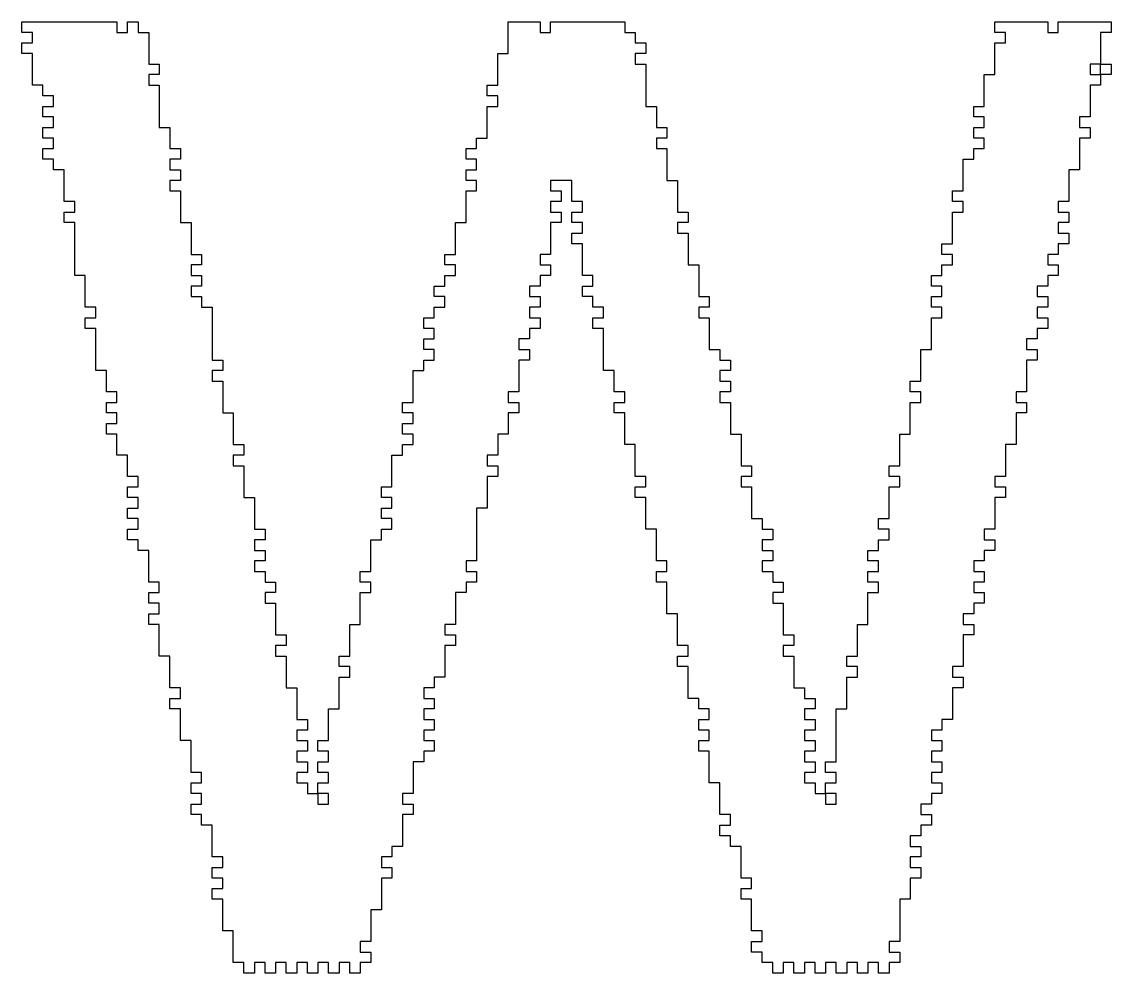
# Model space of a CAD drawing. Header units: millimetres. Extents: x 0 to 3.1, y 0 to 2.57.
# Drawn here: x 1.6251 to 1.7009, y 2.3716 to 2.4378 of the extents above; entities that cross this region are included whole.
import ezdxf

# ---------------------------------------------------------------- set-up
doc = ezdxf.new("R2010")
doc.units = ezdxf.units.MM
doc.header["$MEASUREMENT"] = 0
doc.layers.add('TopOverlay', color=2, linetype='Continuous')

msp = doc.modelspace()

# ---------------------------------------------------------------- linework, layer by layer
at = {"layer": 'TopOverlay'}
for p, q in [((1.625089, 2.437104), (1.625089, 2.437841)), ((1.625089, 2.437841), (1.631715, 2.437841)), ((1.631715, 2.437841), (1.631715, 2.437104)), ((1.632452, 2.437104), (1.632452, 2.437841)), ((1.632452, 2.437841), (1.633188, 2.437841)), ((1.633188, 2.437841), (1.633188, 2.437104)), ((1.658956, 2.437104), (1.658956, 2.437841)), ((1.658956, 2.437841), (1.661165, 2.437841)), ((1.661165, 2.437841), (1.661165, 2.437104)), ((1.661901, 2.437104), (1.661901, 2.437841)), ((1.661901, 2.437841), (1.667055, 2.437841)), ((1.667055, 2.437841), (1.667055, 2.437104)), ((1.692824, 2.437104), (1.692824, 2.437841)), ((1.692824, 2.437841), (1.696505, 2.437841)), ((1.696505, 2.437841), (1.696505, 2.437104)), ((1.697241, 2.437104), (1.697241, 2.437841)), ((1.697241, 2.437841), (1.700922, 2.437841)), ((1.700922, 2.437841), (1.700922, 2.437104)), ((1.625825, 2.437104), (1.625089, 2.437104)), ((1.625825, 2.436368), (1.625825, 2.437104)), ((1.631715, 2.437104), (1.632452, 2.437104)), ((1.633188, 2.437104), (1.633924, 2.437104)), ((1.633924, 2.437104), (1.633924, 2.436368)), ((1.658956, 2.436368), (1.658956, 2.437104)), ((1.661165, 2.437104), (1.661901, 2.437104)), ((1.667055, 2.437104), (1.667791, 2.437104)), ((1.667791, 2.437104), (1.667791, 2.436368)), ((1.69356, 2.437104), (1.692824, 2.437104)), ((1.69356, 2.436368), (1.69356, 2.437104)), ((1.696505, 2.437104), (1.697241, 2.437104)), ((1.700922, 2.437104), (1.700186, 2.437104)), ((1.700186, 2.437104), (1.700186, 2.436368)), ((1.625089, 2.435632), (1.625089, 2.436368)), ((1.625089, 2.436368), (1.625825, 2.436368)), ((1.633924, 2.436368), (1.633924, 2.435632)), ((1.658956, 2.435632), (1.658956, 2.436368)), ((1.667791, 2.436368), (1.668527, 2.436368)), ((1.668527, 2.436368), (1.668527, 2.435632)), ((1.692824, 2.435632), (1.692824, 2.436368)), ((1.692824, 2.436368), (1.69356, 2.436368)), ((1.700186, 2.436368), (1.700186, 2.435632)), ((1.625825, 2.435632), (1.625089, 2.435632)), ((1.625825, 2.434896), (1.625825, 2.435632)), ((1.633924, 2.435632), (1.633924, 2.434896)), ((1.65822, 2.434896), (1.65822, 2.435632)), ((1.65822, 2.435632), (1.658956, 2.435632)), ((1.668527, 2.435632), (1.667791, 2.435632)), ((1.667791, 2.435632), (1.667791, 2.434896)), ((1.692824, 2.434896), (1.692824, 2.435632)), ((1.700186, 2.435632), (1.700186, 2.434896)), ((1.625825, 2.434159), (1.625825, 2.434896)), ((1.633924, 2.434896), (1.63466, 2.434896)), ((1.63466, 2.434896), (1.63466, 2.434159)), ((1.65822, 2.434159), (1.65822, 2.434896)), ((1.667791, 2.434896), (1.668527, 2.434896)), ((1.668527, 2.434896), (1.668527, 2.434159)), ((1.692824, 2.434159), (1.692824, 2.434896)), ((1.700186, 2.434896), (1.69945, 2.434896)), ((1.69945, 2.434896), (1.69945, 2.434159)), ((1.700186, 2.434896), (1.700922, 2.434896)), ((1.700186, 2.434159), (1.700186, 2.434896)), ((1.700922, 2.434896), (1.700922, 2.434159)), ((1.625825, 2.433423), (1.625825, 2.434159)), ((1.63466, 2.434159), (1.633924, 2.434159)), ((1.633924, 2.434159), (1.633924, 2.433423)), ((1.65822, 2.433423), (1.65822, 2.434159)), ((1.668527, 2.434159), (1.668527, 2.433423)), ((1.692087, 2.433423), (1.692087, 2.434159)), ((1.692087, 2.434159), (1.692824, 2.434159)), ((1.69945, 2.434159), (1.700186, 2.434159)), ((1.700922, 2.434159), (1.700186, 2.434159)), ((1.700186, 2.434159), (1.700186, 2.433423)), ((1.626562, 2.433423), (1.625825, 2.433423)), ((1.626562, 2.432687), (1.626562, 2.433423)), ((1.633924, 2.433423), (1.63466, 2.433423)), ((1.63466, 2.433423), (1.63466, 2.432687)), ((1.657484, 2.432687), (1.657484, 2.433423)), ((1.657484, 2.433423), (1.65822, 2.433423)), ((1.668527, 2.433423), (1.668527, 2.432687)), ((1.692087, 2.432687), (1.692087, 2.433423)), ((1.700186, 2.433423), (1.69945, 2.433423)), ((1.69945, 2.433423), (1.69945, 2.432687)), ((1.627298, 2.432687), (1.626562, 2.432687)), ((1.627298, 2.431951), (1.627298, 2.432687)), ((1.63466, 2.432687), (1.63466, 2.431951)), ((1.65822, 2.432687), (1.657484, 2.432687)), ((1.65822, 2.431951), (1.65822, 2.432687)), ((1.668527, 2.432687), (1.668527, 2.431951)), ((1.692087, 2.431951), (1.692087, 2.432687)), ((1.69945, 2.432687), (1.69945, 2.431951)), ((1.626562, 2.431214), (1.626562, 2.431951)), ((1.626562, 2.431951), (1.627298, 2.431951)), ((1.627298, 2.431214), (1.626562, 2.431214)), ((1.627298, 2.430478), (1.627298, 2.431214)), ((1.63466, 2.431951), (1.63466, 2.431214)), ((1.63466, 2.431214), (1.63466, 2.430478)), ((1.657484, 2.431214), (1.657484, 2.431951)), ((1.657484, 2.431951), (1.65822, 2.431951)), ((1.657484, 2.430478), (1.657484, 2.431214)), ((1.668527, 2.431951), (1.669264, 2.431951)), ((1.669264, 2.431951), (1.669264, 2.431214)), ((1.669264, 2.431214), (1.669264, 2.430478)), ((1.691351, 2.431214), (1.691351, 2.431951)), ((1.691351, 2.431951), (1.692087, 2.431951)), ((1.692087, 2.431214), (1.691351, 2.431214)), ((1.692087, 2.430478), (1.692087, 2.431214)), ((1.69945, 2.431214), (1.698714, 2.431214)), ((1.698714, 2.431214), (1.698714, 2.430478)), ((1.69945, 2.431951), (1.69945, 2.431214)), ((1.626562, 2.429742), (1.626562, 2.430478)), ((1.626562, 2.430478), (1.627298, 2.430478)), ((1.63466, 2.430478), (1.635397, 2.430478)), ((1.635397, 2.430478), (1.635397, 2.429742)), ((1.657484, 2.429742), (1.657484, 2.430478)), ((1.669264, 2.430478), (1.67, 2.430478)), ((1.67, 2.430478), (1.67, 2.429742)), ((1.691351, 2.429742), (1.691351, 2.430478)), ((1.691351, 2.430478), (1.692087, 2.430478)), ((1.698714, 2.430478), (1.69945, 2.430478)), ((1.69945, 2.430478), (1.69945, 2.429742)), ((1.627298, 2.429742), (1.626562, 2.429742)), ((1.627298, 2.429006), (1.627298, 2.429742)), ((1.635397, 2.429742), (1.635397, 2.429006)), ((1.656748, 2.429006), (1.656748, 2.429742)), ((1.656748, 2.429742), (1.657484, 2.429742)), ((1.67, 2.429742), (1.669264, 2.429742)), ((1.669264, 2.429742), (1.669264, 2.429006)), ((1.692087, 2.429742), (1.691351, 2.429742)), ((1.692087, 2.429006), (1.692087, 2.429742)), ((1.69945, 2.429742), (1.698714, 2.429742)), ((1.698714, 2.429742), (1.698714, 2.429006)), ((1.626562, 2.428269), (1.626562, 2.429006)), ((1.626562, 2.429006), (1.627298, 2.429006)), ((1.635397, 2.429006), (1.636133, 2.429006)), ((1.636133, 2.429006), (1.636133, 2.428269)), ((1.656011, 2.428269), (1.656011, 2.429006)), ((1.656011, 2.429006), (1.656748, 2.429006)), ((1.669264, 2.429006), (1.67, 2.429006)), ((1.67, 2.429006), (1.67, 2.428269)), ((1.691351, 2.428269), (1.691351, 2.429006)), ((1.691351, 2.429006), (1.692087, 2.429006)), ((1.698714, 2.429006), (1.698714, 2.428269)), ((1.627298, 2.428269), (1.626562, 2.428269)), ((1.627298, 2.427533), (1.627298, 2.428269)), ((1.636133, 2.428269), (1.635397, 2.428269)), ((1.635397, 2.428269), (1.635397, 2.427533)), ((1.656748, 2.428269), (1.656011, 2.428269)), ((1.656748, 2.427533), (1.656748, 2.428269)), ((1.67, 2.428269), (1.67, 2.427533)), ((1.690615, 2.427533), (1.690615, 2.428269)), ((1.690615, 2.428269), (1.691351, 2.428269)), ((1.698714, 2.428269), (1.698714, 2.427533)), ((1.628034, 2.427533), (1.627298, 2.427533)), ((1.628034, 2.426797), (1.628034, 2.427533)), ((1.635397, 2.427533), (1.636133, 2.427533)), ((1.636133, 2.427533), (1.636133, 2.426797)), ((1.656011, 2.426797), (1.656011, 2.427533)), ((1.656011, 2.427533), (1.656748, 2.427533)), ((1.67, 2.427533), (1.67, 2.426797)), ((1.690615, 2.426797), (1.690615, 2.427533)), ((1.698714, 2.427533), (1.697977, 2.427533)), ((1.697977, 2.427533), (1.697977, 2.426797)), ((1.628034, 2.426061), (1.628034, 2.426797)), ((1.636133, 2.426797), (1.635397, 2.426797)), ((1.635397, 2.426797), (1.635397, 2.426061)), ((1.656748, 2.426797), (1.656011, 2.426797)), ((1.656748, 2.426061), (1.656748, 2.426797)), ((1.663374, 2.426797), (1.661901, 2.426797)), ((1.661901, 2.426797), (1.661901, 2.426061)), ((1.663374, 2.426061), (1.663374, 2.426797)), ((1.67, 2.426797), (1.670736, 2.426797)), ((1.670736, 2.426797), (1.670736, 2.426061)), ((1.690615, 2.426061), (1.690615, 2.426797)), ((1.697977, 2.426797), (1.697977, 2.426061)), ((1.628034, 2.425325), (1.628034, 2.426061)), ((1.635397, 2.426061), (1.636133, 2.426061)), ((1.636133, 2.426061), (1.636133, 2.425325)), ((1.656011, 2.425325), (1.656011, 2.426061)), ((1.656011, 2.426061), (1.656748, 2.426061)), ((1.661901, 2.426061), (1.662638, 2.426061)), ((1.662638, 2.426061), (1.662638, 2.425325)), ((1.663374, 2.425325), (1.663374, 2.426061)), ((1.670736, 2.426061), (1.670736, 2.425325)), ((1.689879, 2.425325), (1.689879, 2.426061)), ((1.689879, 2.426061), (1.690615, 2.426061)), ((1.697977, 2.426061), (1.697977, 2.425325)), ((1.62877, 2.425325), (1.628034, 2.425325)), ((1.62877, 2.424588), (1.62877, 2.425325)), ((1.636133, 2.425325), (1.636133, 2.424588)), ((1.656011, 2.424588), (1.656011, 2.425325)), ((1.662638, 2.425325), (1.661901, 2.425325)), ((1.661901, 2.425325), (1.661901, 2.424588)), ((1.66411, 2.425325), (1.663374, 2.425325)), ((1.66411, 2.424588), (1.66411, 2.425325)), ((1.670736, 2.425325), (1.670736, 2.424588)), ((1.690615, 2.425325), (1.689879, 2.425325)), ((1.690615, 2.424588), (1.690615, 2.425325)), ((1.697977, 2.425325), (1.697241, 2.425325)), ((1.697241, 2.425325), (1.697241, 2.424588)), ((1.628034, 2.423852), (1.628034, 2.424588)), ((1.628034, 2.424588), (1.62877, 2.424588)), ((1.636133, 2.424588), (1.636133, 2.423852)), ((1.656011, 2.423852), (1.656011, 2.424588)), ((1.661901, 2.424588), (1.662638, 2.424588)), ((1.662638, 2.424588), (1.662638, 2.423852)), ((1.663374, 2.423852), (1.663374, 2.424588)), ((1.663374, 2.424588), (1.66411, 2.424588)), ((1.670736, 2.424588), (1.671472, 2.424588)), ((1.671472, 2.424588), (1.671472, 2.423852)), ((1.689879, 2.423852), (1.689879, 2.424588)), ((1.689879, 2.424588), (1.690615, 2.424588)), ((1.697241, 2.424588), (1.697977, 2.424588)), ((1.697977, 2.424588), (1.697977, 2.423852)), ((1.62877, 2.423852), (1.628034, 2.423852)), ((1.62877, 2.423116), (1.62877, 2.423852)), ((1.636133, 2.423852), (1.636869, 2.423852)), ((1.636869, 2.423852), (1.636869, 2.423116)), ((1.655275, 2.423116), (1.655275, 2.423852)), ((1.655275, 2.423852), (1.656011, 2.423852)), ((1.662638, 2.423852), (1.661901, 2.423852)), ((1.661901, 2.423852), (1.661901, 2.423116)), ((1.66411, 2.423852), (1.663374, 2.423852)), ((1.66411, 2.423116), (1.66411, 2.423852)), ((1.671472, 2.423852), (1.670736, 2.423852)), ((1.670736, 2.423852), (1.670736, 2.423116)), ((1.689879, 2.423116), (1.689879, 2.423852)), ((1.697977, 2.423852), (1.697241, 2.423852)), ((1.697241, 2.423852), (1.697241, 2.423116)), ((1.62877, 2.42238), (1.62877, 2.423116)), ((1.636869, 2.423116), (1.636869, 2.42238)), ((1.655275, 2.42238), (1.655275, 2.423116)), ((1.661901, 2.423116), (1.661901, 2.42238)), ((1.663374, 2.42238), (1.663374, 2.423116)), ((1.663374, 2.423116), (1.66411, 2.423116)), ((1.670736, 2.423116), (1.671472, 2.423116)), ((1.671472, 2.423116), (1.671472, 2.42238)), ((1.689879, 2.42238), (1.689879, 2.423116)), ((1.697241, 2.423116), (1.697977, 2.423116)), ((1.697977, 2.423116), (1.697977, 2.42238)), ((1.62877, 2.421643), (1.62877, 2.42238)), ((1.636869, 2.42238), (1.636869, 2.421643)), ((1.655275, 2.421643), (1.655275, 2.42238)), ((1.661901, 2.42238), (1.661901, 2.421643)), ((1.66411, 2.42238), (1.663374, 2.42238)), ((1.66411, 2.421643), (1.66411, 2.42238)), ((1.671472, 2.42238), (1.671472, 2.421643)), ((1.689142, 2.421643), (1.689142, 2.42238)), ((1.689142, 2.42238), (1.689879, 2.42238)), ((1.697977, 2.42238), (1.697241, 2.42238)), ((1.697241, 2.42238), (1.697241, 2.421643)), ((1.62877, 2.420907), (1.62877, 2.421643)), ((1.636869, 2.421643), (1.637605, 2.421643)), ((1.637605, 2.421643), (1.637605, 2.420907)), ((1.654539, 2.420907), (1.654539, 2.421643)), ((1.654539, 2.421643), (1.655275, 2.421643)), ((1.661901, 2.421643), (1.661165, 2.421643)), ((1.661165, 2.421643), (1.661165, 2.420907)), ((1.66411, 2.420907), (1.66411, 2.421643)), ((1.671472, 2.421643), (1.671472, 2.420907)), ((1.689879, 2.421643), (1.689142, 2.421643)), ((1.689879, 2.420907), (1.689879, 2.421643)), ((1.697241, 2.421643), (1.696505, 2.421643)), ((1.696505, 2.421643), (1.696505, 2.420907)), ((1.62877, 2.420171), (1.62877, 2.420907)), ((1.637605, 2.420907), (1.636869, 2.420907)), ((1.636869, 2.420907), (1.636869, 2.420171)), ((1.655275, 2.420907), (1.654539, 2.420907)), ((1.655275, 2.420171), (1.655275, 2.420907)), ((1.661165, 2.420907), (1.661901, 2.420907)), ((1.661901, 2.420907), (1.661901, 2.420171)), ((1.66411, 2.420171), (1.66411, 2.420907)), ((1.671472, 2.420907), (1.672209, 2.420907)), ((1.672209, 2.420907), (1.672209, 2.420171)), ((1.689142, 2.420171), (1.689142, 2.420907)), ((1.689142, 2.420907), (1.689879, 2.420907)), ((1.696505, 2.420907), (1.697241, 2.420907)), ((1.697241, 2.420907), (1.697241, 2.420171)), ((1.629507, 2.420171), (1.62877, 2.420171)), ((1.629507, 2.419435), (1.629507, 2.420171)), ((1.636869, 2.420171), (1.637605, 2.420171)), ((1.637605, 2.420171), (1.637605, 2.419435)), ((1.654539, 2.419435), (1.654539, 2.420171)), ((1.654539, 2.420171), (1.655275, 2.420171)), ((1.661901, 2.420171), (1.661165, 2.420171)), ((1.661165, 2.420171), (1.661165, 2.419435)), ((1.664846, 2.420171), (1.66411, 2.420171)), ((1.664846, 2.419435), (1.664846, 2.420171)), ((1.672209, 2.420171), (1.672209, 2.419435)), ((1.688406, 2.419435), (1.688406, 2.420171)), ((1.688406, 2.420171), (1.689142, 2.420171)), ((1.697241, 2.420171), (1.696505, 2.420171)), ((1.696505, 2.420171), (1.696505, 2.419435)), ((1.629507, 2.418698), (1.629507, 2.419435)), ((1.637605, 2.419435), (1.636869, 2.419435)), ((1.636869, 2.419435), (1.636869, 2.418698)), ((1.653803, 2.418698), (1.653803, 2.419435)), ((1.653803, 2.419435), (1.654539, 2.419435)), ((1.661165, 2.419435), (1.660429, 2.419435)), ((1.660429, 2.419435), (1.660429, 2.418698)), ((1.66411, 2.418698), (1.66411, 2.419435)), ((1.66411, 2.419435), (1.664846, 2.419435)), ((1.672209, 2.419435), (1.672209, 2.418698)), ((1.689142, 2.419435), (1.688406, 2.419435)), ((1.689142, 2.418698), (1.689142, 2.419435)), ((1.696505, 2.419435), (1.695769, 2.419435)), ((1.695769, 2.419435), (1.695769, 2.418698)), ((1.629507, 2.417962), (1.629507, 2.418698)), ((1.636869, 2.418698), (1.637605, 2.418698)), ((1.637605, 2.418698), (1.637605, 2.417962)), ((1.654539, 2.418698), (1.653803, 2.418698)), ((1.654539, 2.417962), (1.654539, 2.418698)), ((1.660429, 2.418698), (1.661165, 2.418698)), ((1.661165, 2.418698), (1.661165, 2.417962)), ((1.664846, 2.418698), (1.66411, 2.418698)), ((1.664846, 2.417962), (1.664846, 2.418698)), ((1.672209, 2.418698), (1.672945, 2.418698)), ((1.672945, 2.418698), (1.672945, 2.417962)), ((1.688406, 2.417962), (1.688406, 2.418698)), ((1.688406, 2.418698), (1.689142, 2.418698)), ((1.695769, 2.418698), (1.696505, 2.418698)), ((1.696505, 2.418698), (1.696505, 2.417962)), ((1.630243, 2.417962), (1.629507, 2.417962)), ((1.630243, 2.417226), (1.630243, 2.417962)), ((1.637605, 2.417962), (1.638341, 2.417962)), ((1.638341, 2.417962), (1.638341, 2.417226)), ((1.653803, 2.417226), (1.653803, 2.417962)), ((1.653803, 2.417962), (1.654539, 2.417962)), ((1.661165, 2.417962), (1.660429, 2.417962)), ((1.660429, 2.417962), (1.660429, 2.417226)), ((1.665582, 2.417962), (1.664846, 2.417962)), ((1.665582, 2.417226), (1.665582, 2.417962)), ((1.672945, 2.417962), (1.672209, 2.417962)), ((1.672209, 2.417962), (1.672209, 2.417226)), ((1.689142, 2.417962), (1.688406, 2.417962)), ((1.689142, 2.417226), (1.689142, 2.417962)), ((1.696505, 2.417962), (1.695769, 2.417962)), ((1.695769, 2.417962), (1.695769, 2.417226)), ((1.629507, 2.41649), (1.629507, 2.417226)), ((1.629507, 2.417226), (1.630243, 2.417226)), ((1.638341, 2.417226), (1.638341, 2.41649)), ((1.653066, 2.41649), (1.653066, 2.417226)), ((1.653066, 2.417226), (1.653803, 2.417226)), ((1.660429, 2.417226), (1.661165, 2.417226)), ((1.661165, 2.417226), (1.661165, 2.41649)), ((1.664846, 2.41649), (1.664846, 2.417226)), ((1.664846, 2.417226), (1.665582, 2.417226)), ((1.672209, 2.417226), (1.672945, 2.417226)), ((1.672945, 2.417226), (1.672945, 2.41649)), ((1.688406, 2.41649), (1.688406, 2.417226)), ((1.688406, 2.417226), (1.689142, 2.417226)), ((1.695769, 2.417226), (1.696505, 2.417226)), ((1.696505, 2.417226), (1.696505, 2.41649)), ((1.630243, 2.41649), (1.629507, 2.41649)), ((1.630243, 2.415753), (1.630243, 2.41649)), ((1.638341, 2.41649), (1.638341, 2.415753)), ((1.653803, 2.41649), (1.653066, 2.41649)), ((1.653803, 2.415753), (1.653803, 2.41649)), ((1.661165, 2.41649), (1.660429, 2.41649)), ((1.660429, 2.41649), (1.660429, 2.415753)), ((1.665582, 2.41649), (1.664846, 2.41649)), ((1.665582, 2.415753), (1.665582, 2.41649)), ((1.672945, 2.41649), (1.672945, 2.415753)), ((1.688406, 2.415753), (1.688406, 2.41649)), ((1.696505, 2.41649), (1.695769, 2.41649)), ((1.695769, 2.41649), (1.695769, 2.415753)), ((1.630243, 2.415017), (1.630243, 2.415753)), ((1.638341, 2.415753), (1.638341, 2.415017)), ((1.653066, 2.415017), (1.653066, 2.415753)), ((1.653066, 2.415753), (1.653803, 2.415753)), ((1.660429, 2.415753), (1.659693, 2.415753)), ((1.659693, 2.415753), (1.659693, 2.415017)), ((1.665582, 2.415017), (1.665582, 2.415753)), ((1.672945, 2.415753), (1.672945, 2.415017)), ((1.688406, 2.415017), (1.688406, 2.415753)), ((1.695769, 2.415753), (1.695032, 2.415753)), ((1.695032, 2.415753), (1.695032, 2.415017)), ((1.630243, 2.414281), (1.630243, 2.415017)), ((1.638341, 2.415017), (1.638341, 2.414281)), ((1.653803, 2.415017), (1.653066, 2.415017)), ((1.653803, 2.414281), (1.653803, 2.415017)), ((1.659693, 2.415017), (1.660429, 2.415017)), ((1.660429, 2.415017), (1.660429, 2.414281)), ((1.665582, 2.414281), (1.665582, 2.415017)), ((1.672945, 2.415017), (1.673681, 2.415017)), ((1.673681, 2.415017), (1.673681, 2.414281)), ((1.68767, 2.414281), (1.68767, 2.415017)), ((1.68767, 2.415017), (1.688406, 2.415017)), ((1.695032, 2.415017), (1.695769, 2.415017)), ((1.695769, 2.415017), (1.695769, 2.414281)), ((1.630243, 2.413545), (1.630243, 2.414281)), ((1.638341, 2.414281), (1.639078, 2.414281)), ((1.639078, 2.414281), (1.639078, 2.413545)), ((1.653066, 2.413545), (1.653066, 2.414281)), ((1.653066, 2.414281), (1.653803, 2.414281)), ((1.660429, 2.414281), (1.659693, 2.414281)), ((1.659693, 2.414281), (1.659693, 2.413545)), ((1.665582, 2.413545), (1.665582, 2.414281)), ((1.673681, 2.414281), (1.674417, 2.414281)), ((1.674417, 2.414281), (1.674417, 2.413545)), ((1.68767, 2.413545), (1.68767, 2.414281)), ((1.695769, 2.414281), (1.695032, 2.414281)), ((1.695032, 2.414281), (1.695032, 2.413545)), ((1.630979, 2.413545), (1.630243, 2.413545)), ((1.630979, 2.412808), (1.630979, 2.413545)), ((1.639078, 2.413545), (1.638341, 2.413545)), ((1.638341, 2.413545), (1.638341, 2.412808)), ((1.65233, 2.412808), (1.65233, 2.413545)), ((1.65233, 2.413545), (1.653066, 2.413545)), ((1.659693, 2.413545), (1.659693, 2.412808)), ((1.666319, 2.413545), (1.665582, 2.413545)), ((1.666319, 2.412808), (1.666319, 2.413545)), ((1.674417, 2.413545), (1.673681, 2.413545)), ((1.673681, 2.413545), (1.673681, 2.412808)), ((1.68767, 2.412808), (1.68767, 2.413545)), ((1.695032, 2.413545), (1.695032, 2.412808)), ((1.630979, 2.412072), (1.630979, 2.412808)), ((1.638341, 2.412808), (1.639078, 2.412808)), ((1.639078, 2.412808), (1.639078, 2.412072)), ((1.65233, 2.412072), (1.65233, 2.412808)), ((1.659693, 2.412808), (1.659693, 2.412072)), ((1.666319, 2.412072), (1.666319, 2.412808)), ((1.673681, 2.412808), (1.674417, 2.412808)), ((1.674417, 2.412808), (1.674417, 2.412072)), ((1.686934, 2.412072), (1.686934, 2.412808)), ((1.686934, 2.412808), (1.68767, 2.412808)), ((1.695032, 2.412808), (1.695032, 2.412072)), ((1.631715, 2.412072), (1.630979, 2.412072)), ((1.631715, 2.411336), (1.631715, 2.412072)), ((1.639078, 2.412072), (1.639078, 2.411336)), ((1.65233, 2.411336), (1.65233, 2.412072)), ((1.659693, 2.412072), (1.658956, 2.412072)), ((1.658956, 2.412072), (1.658956, 2.411336)), ((1.667055, 2.412072), (1.666319, 2.412072)), ((1.667055, 2.411336), (1.667055, 2.412072)), ((1.674417, 2.412072), (1.673681, 2.412072)), ((1.673681, 2.412072), (1.673681, 2.411336)), ((1.68767, 2.412072), (1.686934, 2.412072)), ((1.68767, 2.411336), (1.68767, 2.412072)), ((1.695032, 2.412072), (1.694296, 2.412072)), ((1.694296, 2.412072), (1.694296, 2.411336)), ((1.630979, 2.4106), (1.630979, 2.411336)), ((1.630979, 2.411336), (1.631715, 2.411336)), ((1.639078, 2.411336), (1.639078, 2.4106)), ((1.651594, 2.4106), (1.651594, 2.411336)), ((1.651594, 2.411336), (1.65233, 2.411336)), ((1.658956, 2.411336), (1.659693, 2.411336)), ((1.659693, 2.411336), (1.659693, 2.4106)), ((1.666319, 2.4106), (1.666319, 2.411336)), ((1.666319, 2.411336), (1.667055, 2.411336)), ((1.673681, 2.411336), (1.674417, 2.411336)), ((1.674417, 2.411336), (1.674417, 2.4106)), ((1.686934, 2.4106), (1.686934, 2.411336)), ((1.686934, 2.411336), (1.68767, 2.411336)), ((1.694296, 2.411336), (1.695032, 2.411336)), ((1.695032, 2.411336), (1.695032, 2.4106)), ((1.631715, 2.4106), (1.630979, 2.4106)), ((1.631715, 2.409863), (1.631715, 2.4106)), ((1.639078, 2.4106), (1.639814, 2.4106)), ((1.639814, 2.4106), (1.639814, 2.409863)), ((1.65233, 2.4106), (1.651594, 2.4106)), ((1.65233, 2.409863), (1.65233, 2.4106)), ((1.659693, 2.4106), (1.658956, 2.4106)), ((1.658956, 2.4106), (1.658956, 2.409863)), ((1.667055, 2.4106), (1.666319, 2.4106)), ((1.667055, 2.409863), (1.667055, 2.4106)), ((1.674417, 2.4106), (1.674417, 2.409863)), ((1.686934, 2.409863), (1.686934, 2.4106)), ((1.695032, 2.4106), (1.694296, 2.4106)), ((1.694296, 2.4106), (1.694296, 2.409863)), ((1.630979, 2.409127), (1.630979, 2.409863)), ((1.630979, 2.409863), (1.631715, 2.409863)), ((1.639814, 2.409863), (1.639814, 2.409127)), ((1.651594, 2.409127), (1.651594, 2.409863)), ((1.651594, 2.409863), (1.65233, 2.409863)), ((1.658956, 2.409863), (1.658956, 2.409127)), ((1.667055, 2.409127), (1.667055, 2.409863)), ((1.674417, 2.409863), (1.674417, 2.409127)), ((1.686934, 2.409127), (1.686934, 2.409863)), ((1.694296, 2.409863), (1.694296, 2.409127)), ((1.631715, 2.409127), (1.630979, 2.409127)), ((1.631715, 2.408391), (1.631715, 2.409127)), ((1.639814, 2.409127), (1.639814, 2.408391)), ((1.65233, 2.409127), (1.651594, 2.409127)), ((1.65233, 2.408391), (1.65233, 2.409127)), ((1.658956, 2.409127), (1.65822, 2.409127)), ((1.65822, 2.409127), (1.65822, 2.408391)), ((1.667055, 2.408391), (1.667055, 2.409127)), ((1.674417, 2.409127), (1.675154, 2.409127)), ((1.675154, 2.409127), (1.675154, 2.408391)), ((1.686197, 2.408391), (1.686197, 2.409127)), ((1.686197, 2.409127), (1.686934, 2.409127)), ((1.694296, 2.409127), (1.694296, 2.408391)), ((1.631715, 2.407655), (1.631715, 2.408391)), ((1.639814, 2.408391), (1.64055, 2.408391)), ((1.64055, 2.408391), (1.64055, 2.407655)), ((1.651594, 2.407655), (1.651594, 2.408391)), ((1.651594, 2.408391), (1.65233, 2.408391)), ((1.65822, 2.408391), (1.65822, 2.407655)), ((1.667791, 2.408391), (1.667055, 2.408391)), ((1.667791, 2.407655), (1.667791, 2.408391)), ((1.675154, 2.408391), (1.675154, 2.407655)), ((1.686197, 2.407655), (1.686197, 2.408391)), ((1.694296, 2.408391), (1.69356, 2.408391)), ((1.69356, 2.408391), (1.69356, 2.407655)), ((1.632452, 2.407655), (1.631715, 2.407655)), ((1.632452, 2.406919), (1.632452, 2.407655)), ((1.64055, 2.407655), (1.639814, 2.407655)), ((1.639814, 2.407655), (1.639814, 2.406919)), ((1.650858, 2.406919), (1.650858, 2.407655)), ((1.650858, 2.407655), (1.651594, 2.407655)), ((1.65822, 2.407655), (1.657484, 2.407655)), ((1.657484, 2.407655), (1.657484, 2.406919)), ((1.667791, 2.406919), (1.667791, 2.407655)), ((1.675154, 2.407655), (1.675154, 2.406919)), ((1.686197, 2.406919), (1.686197, 2.407655)), ((1.69356, 2.407655), (1.69356, 2.406919)), ((1.632452, 2.406182), (1.632452, 2.406919)), ((1.633188, 2.406182), (1.632452, 2.406182)), ((1.633188, 2.405446), (1.633188, 2.406182)), ((1.639814, 2.406919), (1.64055, 2.406919)), ((1.64055, 2.406919), (1.64055, 2.406182)), ((1.64055, 2.406182), (1.64055, 2.405446)), ((1.650858, 2.406182), (1.650858, 2.406919)), ((1.650858, 2.405446), (1.650858, 2.406182)), ((1.657484, 2.406919), (1.65822, 2.406919)), ((1.65822, 2.406182), (1.657484, 2.406182)), ((1.657484, 2.406182), (1.657484, 2.405446)), ((1.65822, 2.406919), (1.65822, 2.406182)), ((1.667791, 2.406182), (1.667791, 2.406919)), ((1.668527, 2.406182), (1.667791, 2.406182)), ((1.668527, 2.405446), (1.668527, 2.406182)), ((1.675154, 2.406919), (1.67589, 2.406919)), ((1.67589, 2.406182), (1.675154, 2.406182)), ((1.675154, 2.406182), (1.675154, 2.405446)), ((1.67589, 2.406919), (1.67589, 2.406182)), ((1.685461, 2.406182), (1.685461, 2.406919)), ((1.685461, 2.406919), (1.686197, 2.406919)), ((1.686197, 2.406182), (1.685461, 2.406182)), ((1.686197, 2.405446), (1.686197, 2.406182)), ((1.69356, 2.406182), (1.692824, 2.406182)), ((1.692824, 2.406182), (1.692824, 2.405446)), ((1.69356, 2.406919), (1.69356, 2.406182)), ((1.632452, 2.40471), (1.632452, 2.405446)), ((1.632452, 2.405446), (1.633188, 2.405446)), ((1.64055, 2.405446), (1.64055, 2.40471)), ((1.650121, 2.40471), (1.650121, 2.405446)), ((1.650121, 2.405446), (1.650858, 2.405446)), ((1.657484, 2.405446), (1.657484, 2.40471)), ((1.667791, 2.40471), (1.667791, 2.405446)), ((1.667791, 2.405446), (1.668527, 2.405446)), ((1.675154, 2.405446), (1.67589, 2.405446)), ((1.67589, 2.405446), (1.67589, 2.40471)), ((1.685461, 2.40471), (1.685461, 2.405446)), ((1.685461, 2.405446), (1.686197, 2.405446)), ((1.692824, 2.405446), (1.69356, 2.405446)), ((1.69356, 2.405446), (1.69356, 2.40471)), ((1.633188, 2.40471), (1.632452, 2.40471)), ((1.633188, 2.403974), (1.633188, 2.40471)), ((1.64055, 2.40471), (1.641287, 2.40471)), ((1.641287, 2.40471), (1.641287, 2.403974)), ((1.650858, 2.40471), (1.650121, 2.40471)), ((1.650858, 2.403974), (1.650858, 2.40471)), ((1.657484, 2.40471), (1.657484, 2.403974)), ((1.668527, 2.40471), (1.667791, 2.40471)), ((1.668527, 2.403974), (1.668527, 2.40471)), ((1.67589, 2.40471), (1.67589, 2.403974)), ((1.685461, 2.403974), (1.685461, 2.40471)), ((1.69356, 2.40471), (1.692824, 2.40471)), ((1.692824, 2.40471), (1.692824, 2.403974)), ((1.632452, 2.403237), (1.632452, 2.403974)), ((1.632452, 2.403974), (1.633188, 2.403974)), ((1.641287, 2.403974), (1.641287, 2.403237)), ((1.650121, 2.403237), (1.650121, 2.403974)), ((1.650121, 2.403974), (1.650858, 2.403974)), ((1.657484, 2.403974), (1.656748, 2.403974)), ((1.656748, 2.403974), (1.656748, 2.403237)), ((1.668527, 2.403237), (1.668527, 2.403974)), ((1.67589, 2.403974), (1.67589, 2.403237)), ((1.685461, 2.403237), (1.685461, 2.403974)), ((1.692824, 2.403974), (1.692824, 2.403237)), ((1.633188, 2.403237), (1.632452, 2.403237)), ((1.633188, 2.402501), (1.633188, 2.403237)), ((1.641287, 2.403237), (1.641287, 2.402501)), ((1.650858, 2.403237), (1.650121, 2.403237)), ((1.650858, 2.402501), (1.650858, 2.403237)), ((1.656748, 2.403237), (1.656748, 2.402501)), ((1.668527, 2.402501), (1.668527, 2.403237)), ((1.67589, 2.403237), (1.676626, 2.403237)), ((1.676626, 2.403237), (1.676626, 2.402501)), ((1.684725, 2.402501), (1.684725, 2.403237)), ((1.684725, 2.403237), (1.685461, 2.403237)), ((1.692824, 2.403237), (1.692824, 2.402501)), ((1.632452, 2.401765), (1.632452, 2.402501)), ((1.632452, 2.402501), (1.633188, 2.402501)), ((1.641287, 2.402501), (1.642023, 2.402501)), ((1.642023, 2.402501), (1.642023, 2.401765)), ((1.650121, 2.401765), (1.650121, 2.402501)), ((1.650121, 2.402501), (1.650858, 2.402501)), ((1.656748, 2.402501), (1.656748, 2.401765)), ((1.669264, 2.402501), (1.668527, 2.402501)), ((1.669264, 2.401765), (1.669264, 2.402501)), ((1.676626, 2.402501), (1.677363, 2.402501)), ((1.677363, 2.402501), (1.677363, 2.401765)), ((1.685461, 2.402501), (1.684725, 2.402501)), ((1.685461, 2.401765), (1.685461, 2.402501)), ((1.692824, 2.402501), (1.692087, 2.402501)), ((1.692087, 2.402501), (1.692087, 2.401765)), ((1.633188, 2.401765), (1.632452, 2.401765)), ((1.633188, 2.401028), (1.633188, 2.401765)), ((1.642023, 2.401765), (1.641287, 2.401765)), ((1.641287, 2.401765), (1.641287, 2.401028)), ((1.649385, 2.401028), (1.649385, 2.401765)), ((1.649385, 2.401765), (1.650121, 2.401765)), ((1.656748, 2.401765), (1.656748, 2.401028)), ((1.669264, 2.401028), (1.669264, 2.401765)), ((1.677363, 2.401765), (1.676626, 2.401765)), ((1.676626, 2.401765), (1.676626, 2.401028)), ((1.684725, 2.401028), (1.684725, 2.401765)), ((1.684725, 2.401765), (1.685461, 2.401765)), ((1.692087, 2.401765), (1.692824, 2.401765)), ((1.692824, 2.401765), (1.692824, 2.401028)), ((1.633924, 2.401028), (1.633188, 2.401028)), ((1.633924, 2.400292), (1.633924, 2.401028)), ((1.641287, 2.401028), (1.642023, 2.401028)), ((1.642023, 2.401028), (1.642023, 2.400292)), ((1.649385, 2.400292), (1.649385, 2.401028)), ((1.656748, 2.401028), (1.656748, 2.400292)), ((1.669264, 2.400292), (1.669264, 2.401028)), ((1.676626, 2.401028), (1.677363, 2.401028)), ((1.677363, 2.401028), (1.677363, 2.400292)), ((1.683989, 2.400292), (1.683989, 2.401028)), ((1.683989, 2.401028), (1.684725, 2.401028)), ((1.692824, 2.401028), (1.692087, 2.401028)), ((1.692087, 2.401028), (1.692087, 2.400292)), ((1.633924, 2.399556), (1.633924, 2.400292)), ((1.642023, 2.400292), (1.641287, 2.400292)), ((1.641287, 2.400292), (1.641287, 2.399556)), ((1.649385, 2.399556), (1.649385, 2.400292)), ((1.656748, 2.400292), (1.656011, 2.400292)), ((1.656011, 2.400292), (1.656011, 2.399556)), ((1.67, 2.400292), (1.669264, 2.400292)), ((1.67, 2.399556), (1.67, 2.400292)), ((1.677363, 2.400292), (1.676626, 2.400292)), ((1.676626, 2.400292), (1.676626, 2.399556)), ((1.684725, 2.400292), (1.683989, 2.400292)), ((1.684725, 2.399556), (1.684725, 2.400292)), ((1.692087, 2.400292), (1.691351, 2.400292)), ((1.691351, 2.400292), (1.691351, 2.399556)), ((1.633924, 2.39882), (1.633924, 2.399556)), ((1.641287, 2.399556), (1.642023, 2.399556)), ((1.642023, 2.399556), (1.642023, 2.39882)), ((1.648649, 2.39882), (1.648649, 2.399556)), ((1.648649, 2.399556), (1.649385, 2.399556)), ((1.656011, 2.399556), (1.656748, 2.399556)), ((1.656748, 2.399556), (1.656748, 2.39882)), ((1.669264, 2.39882), (1.669264, 2.399556)), ((1.669264, 2.399556), (1.67, 2.399556)), ((1.676626, 2.399556), (1.677363, 2.399556)), ((1.677363, 2.399556), (1.677363, 2.39882)), ((1.683989, 2.39882), (1.683989, 2.399556)), ((1.683989, 2.399556), (1.684725, 2.399556)), ((1.691351, 2.399556), (1.692087, 2.399556)), ((1.692087, 2.399556), (1.692087, 2.39882)), ((1.63466, 2.39882), (1.633924, 2.39882)), ((1.63466, 2.398083), (1.63466, 2.39882)), ((1.642023, 2.39882), (1.642759, 2.39882)), ((1.642759, 2.39882), (1.642759, 2.398083)), ((1.649385, 2.39882), (1.648649, 2.39882)), ((1.649385, 2.398083), (1.649385, 2.39882)), ((1.656748, 2.39882), (1.656011, 2.39882)), ((1.656011, 2.39882), (1.656011, 2.398083)), ((1.67, 2.39882), (1.669264, 2.39882)), ((1.67, 2.398083), (1.67, 2.39882)), ((1.677363, 2.39882), (1.678099, 2.39882)), ((1.678099, 2.39882), (1.678099, 2.398083)), ((1.684725, 2.39882), (1.683989, 2.39882)), ((1.684725, 2.398083), (1.684725, 2.39882)), ((1.692087, 2.39882), (1.691351, 2.39882)), ((1.691351, 2.39882), (1.691351, 2.398083)), ((1.633924, 2.397347), (1.633924, 2.398083)), ((1.633924, 2.398083), (1.63466, 2.398083)), ((1.642759, 2.398083), (1.642023, 2.398083)), ((1.642023, 2.398083), (1.642023, 2.397347)), ((1.648649, 2.397347), (1.648649, 2.398083)), ((1.648649, 2.398083), (1.649385, 2.398083)), ((1.656011, 2.398083), (1.655275, 2.398083)), ((1.655275, 2.398083), (1.655275, 2.397347)), ((1.67, 2.397347), (1.67, 2.398083)), ((1.678099, 2.398083), (1.677363, 2.398083)), ((1.677363, 2.398083), (1.677363, 2.397347)), ((1.683989, 2.397347), (1.683989, 2.398083)), ((1.683989, 2.398083), (1.684725, 2.398083)), ((1.691351, 2.398083), (1.692087, 2.398083)), ((1.692087, 2.398083), (1.692087, 2.397347)), ((1.63466, 2.397347), (1.633924, 2.397347)), ((1.63466, 2.396611), (1.63466, 2.397347)), ((1.642023, 2.397347), (1.642759, 2.397347)), ((1.642759, 2.397347), (1.642759, 2.396611)), ((1.648649, 2.396611), (1.648649, 2.397347)), ((1.655275, 2.397347), (1.655275, 2.396611)), ((1.67, 2.396611), (1.67, 2.397347)), ((1.677363, 2.397347), (1.678099, 2.397347)), ((1.678099, 2.397347), (1.678099, 2.396611)), ((1.683989, 2.396611), (1.683989, 2.397347)), ((1.692087, 2.397347), (1.691351, 2.397347)), ((1.691351, 2.397347), (1.691351, 2.396611)), ((1.633924, 2.395875), (1.633924, 2.396611)), ((1.633924, 2.396611), (1.63466, 2.396611)), ((1.642759, 2.396611), (1.642759, 2.395875)), ((1.648649, 2.395875), (1.648649, 2.396611)), ((1.655275, 2.396611), (1.655275, 2.395875)), ((1.670736, 2.396611), (1.67, 2.396611)), ((1.670736, 2.395875), (1.670736, 2.396611)), ((1.678099, 2.396611), (1.678099, 2.395875)), ((1.683989, 2.395875), (1.683989, 2.396611)), ((1.691351, 2.396611), (1.690615, 2.396611)), ((1.690615, 2.396611), (1.690615, 2.395875)), ((1.63466, 2.395875), (1.633924, 2.395875)), ((1.63466, 2.395138), (1.63466, 2.395875)), ((1.642759, 2.395875), (1.642759, 2.395138)), ((1.647913, 2.395138), (1.647913, 2.395875)), ((1.647913, 2.395875), (1.648649, 2.395875)), ((1.655275, 2.395875), (1.654539, 2.395875)), ((1.654539, 2.395875), (1.654539, 2.395138)), ((1.670736, 2.395138), (1.670736, 2.395875)), ((1.678099, 2.395875), (1.678099, 2.395138)), ((1.683252, 2.395138), (1.683252, 2.395875)), ((1.683252, 2.395875), (1.683989, 2.395875)), ((1.690615, 2.395875), (1.691351, 2.395875)), ((1.691351, 2.395875), (1.691351, 2.395138)), ((1.63466, 2.394402), (1.63466, 2.395138)), ((1.642759, 2.395138), (1.643495, 2.395138)), ((1.643495, 2.395138), (1.643495, 2.394402)), ((1.647913, 2.394402), (1.647913, 2.395138)), ((1.654539, 2.395138), (1.655275, 2.395138)), ((1.655275, 2.395138), (1.655275, 2.394402)), ((1.670736, 2.394402), (1.670736, 2.395138)), ((1.678099, 2.395138), (1.678835, 2.395138)), ((1.678835, 2.395138), (1.678835, 2.394402)), ((1.683252, 2.394402), (1.683252, 2.395138)), ((1.691351, 2.395138), (1.690615, 2.395138)), ((1.690615, 2.395138), (1.690615, 2.394402)), ((1.63466, 2.393666), (1.63466, 2.394402)), ((1.643495, 2.394402), (1.642759, 2.394402)), ((1.642759, 2.394402), (1.642759, 2.393666)), ((1.647913, 2.393666), (1.647913, 2.394402)), ((1.655275, 2.394402), (1.654539, 2.394402)), ((1.654539, 2.394402), (1.654539, 2.393666)), ((1.671472, 2.394402), (1.670736, 2.394402)), ((1.671472, 2.393666), (1.671472, 2.394402)), ((1.678835, 2.394402), (1.678099, 2.394402)), ((1.678099, 2.394402), (1.678099, 2.393666)), ((1.683252, 2.393666), (1.683252, 2.394402)), ((1.690615, 2.394402), (1.690615, 2.393666)), ((1.635397, 2.393666), (1.63466, 2.393666)), ((1.635397, 2.39293), (1.635397, 2.393666)), ((1.642759, 2.393666), (1.643495, 2.393666)), ((1.643495, 2.393666), (1.643495, 2.39293)), ((1.647177, 2.39293), (1.647177, 2.393666)), ((1.647177, 2.393666), (1.647913, 2.393666)), ((1.654539, 2.393666), (1.654539, 2.39293)), ((1.670736, 2.39293), (1.670736, 2.393666)), ((1.670736, 2.393666), (1.671472, 2.393666)), ((1.678099, 2.393666), (1.678835, 2.393666)), ((1.678835, 2.393666), (1.678835, 2.39293)), ((1.682516, 2.39293), (1.682516, 2.393666)), ((1.682516, 2.393666), (1.683252, 2.393666)), ((1.690615, 2.393666), (1.690615, 2.39293)), ((1.635397, 2.392194), (1.635397, 2.39293)), ((1.643495, 2.39293), (1.643495, 2.392194)), ((1.647913, 2.39293), (1.647177, 2.39293)), ((1.647913, 2.392194), (1.647913, 2.39293)), ((1.654539, 2.39293), (1.654539, 2.392194)), ((1.671472, 2.39293), (1.670736, 2.39293)), ((1.671472, 2.392194), (1.671472, 2.39293)), ((1.678835, 2.39293), (1.678835, 2.392194)), ((1.683252, 2.39293), (1.682516, 2.39293)), ((1.683252, 2.392194), (1.683252, 2.39293)), ((1.690615, 2.39293), (1.689879, 2.39293)), ((1.689879, 2.39293), (1.689879, 2.392194)), ((1.635397, 2.391457), (1.635397, 2.392194)), ((1.643495, 2.392194), (1.643495, 2.391457)), ((1.647177, 2.391457), (1.647177, 2.392194)), ((1.647177, 2.392194), (1.647913, 2.392194)), ((1.654539, 2.392194), (1.653803, 2.392194)), ((1.653803, 2.392194), (1.653803, 2.391457)), ((1.671472, 2.391457), (1.671472, 2.392194)), ((1.678835, 2.392194), (1.678835, 2.391457)), ((1.682516, 2.391457), (1.682516, 2.392194)), ((1.682516, 2.392194), (1.683252, 2.392194)), ((1.689879, 2.392194), (1.690615, 2.392194)), ((1.690615, 2.392194), (1.690615, 2.391457)), ((1.636133, 2.391457), (1.635397, 2.391457)), ((1.636133, 2.390721), (1.636133, 2.391457)), ((1.643495, 2.391457), (1.644232, 2.391457)), ((1.644232, 2.391457), (1.644232, 2.390721)), ((1.647177, 2.390721), (1.647177, 2.391457)), ((1.653803, 2.391457), (1.653066, 2.391457)), ((1.653066, 2.391457), (1.653066, 2.390721)), ((1.671472, 2.390721), (1.671472, 2.391457)), ((1.678835, 2.391457), (1.679571, 2.391457)), ((1.679571, 2.391457), (1.679571, 2.390721)), ((1.682516, 2.390721), (1.682516, 2.391457)), ((1.690615, 2.391457), (1.689879, 2.391457)), ((1.689879, 2.391457), (1.689879, 2.390721)), ((1.635397, 2.389985), (1.635397, 2.390721)), ((1.635397, 2.390721), (1.636133, 2.390721)), ((1.644232, 2.390721), (1.644232, 2.389985)), ((1.647177, 2.389985), (1.647177, 2.390721)), ((1.653066, 2.390721), (1.653803, 2.390721)), ((1.653803, 2.390721), (1.653803, 2.389985)), ((1.672209, 2.390721), (1.671472, 2.390721)), ((1.672209, 2.389985), (1.672209, 2.390721)), ((1.679571, 2.390721), (1.680308, 2.390721)), ((1.680308, 2.390721), (1.680308, 2.389985)), ((1.682516, 2.389985), (1.682516, 2.390721)), ((1.689879, 2.390721), (1.689879, 2.389985)), ((1.636133, 2.389985), (1.635397, 2.389985)), ((1.636133, 2.389249), (1.636133, 2.389985)), ((1.644232, 2.389985), (1.644232, 2.389249)), ((1.64644, 2.389249), (1.64644, 2.389985)), ((1.64644, 2.389985), (1.647177, 2.389985)), ((1.653803, 2.389985), (1.653066, 2.389985)), ((1.653066, 2.389985), (1.653066, 2.389249)), ((1.672945, 2.389985), (1.672209, 2.389985)), ((1.672945, 2.389249), (1.672945, 2.389985)), ((1.680308, 2.389985), (1.679571, 2.389985)), ((1.679571, 2.389985), (1.679571, 2.389249)), ((1.68178, 2.389249), (1.68178, 2.389985)), ((1.68178, 2.389985), (1.682516, 2.389985)), ((1.689879, 2.389985), (1.689879, 2.389249)), ((1.636133, 2.388512), (1.636133, 2.389249)), ((1.644232, 2.389249), (1.644968, 2.389249)), ((1.644968, 2.389249), (1.644968, 2.388512)), ((1.64644, 2.388512), (1.64644, 2.389249)), ((1.653066, 2.389249), (1.653803, 2.389249)), ((1.653803, 2.389249), (1.653803, 2.388512)), ((1.672209, 2.388512), (1.672209, 2.389249)), ((1.672209, 2.389249), (1.672945, 2.389249)), ((1.679571, 2.389249), (1.680308, 2.389249)), ((1.680308, 2.389249), (1.680308, 2.388512)), ((1.68178, 2.388512), (1.68178, 2.389249)), ((1.689879, 2.389249), (1.689142, 2.389249)), ((1.689142, 2.389249), (1.689142, 2.388512)), ((1.636133, 2.387776), (1.636133, 2.388512)), ((1.644968, 2.388512), (1.644232, 2.388512)), ((1.644232, 2.388512), (1.644232, 2.387776)), ((1.64644, 2.387776), (1.64644, 2.388512)), ((1.653803, 2.388512), (1.653066, 2.388512)), ((1.653066, 2.388512), (1.653066, 2.387776)), ((1.672945, 2.388512), (1.672209, 2.388512)), ((1.672945, 2.387776), (1.672945, 2.388512)), ((1.680308, 2.388512), (1.679571, 2.388512)), ((1.679571, 2.388512), (1.679571, 2.387776)), ((1.68178, 2.387776), (1.68178, 2.388512)), ((1.689142, 2.388512), (1.688406, 2.388512)), ((1.688406, 2.388512), (1.688406, 2.387776)), ((1.636869, 2.387776), (1.636133, 2.387776)), ((1.636869, 2.38704), (1.636869, 2.387776)), ((1.644232, 2.387776), (1.644968, 2.387776)), ((1.644968, 2.387776), (1.644968, 2.38704)), ((1.645704, 2.38704), (1.645704, 2.387776)), ((1.645704, 2.387776), (1.64644, 2.387776)), ((1.653066, 2.387776), (1.653803, 2.387776)), ((1.653803, 2.387776), (1.653803, 2.38704)), ((1.672209, 2.38704), (1.672209, 2.387776)), ((1.672209, 2.387776), (1.672945, 2.387776)), ((1.679571, 2.387776), (1.680308, 2.387776)), ((1.680308, 2.387776), (1.680308, 2.38704)), ((1.68178, 2.38704), (1.68178, 2.387776)), ((1.688406, 2.387776), (1.689142, 2.387776)), ((1.689142, 2.387776), (1.689142, 2.38704)), ((1.636869, 2.386304), (1.636869, 2.38704)), ((1.644968, 2.38704), (1.644232, 2.38704)), ((1.644232, 2.38704), (1.644232, 2.386304)), ((1.64644, 2.38704), (1.645704, 2.38704)), ((1.64644, 2.386304), (1.64644, 2.38704)), ((1.653803, 2.38704), (1.653066, 2.38704)), ((1.653066, 2.38704), (1.653066, 2.386304)), ((1.672945, 2.38704), (1.672209, 2.38704)), ((1.672945, 2.386304), (1.672945, 2.38704)), ((1.680308, 2.38704), (1.679571, 2.38704)), ((1.679571, 2.38704), (1.679571, 2.386304)), ((1.68178, 2.386304), (1.68178, 2.38704)), ((1.689142, 2.38704), (1.688406, 2.38704)), ((1.688406, 2.38704), (1.688406, 2.386304)), ((1.636869, 2.385567), (1.636869, 2.386304)), ((1.644232, 2.386304), (1.644968, 2.386304)), ((1.644968, 2.386304), (1.644968, 2.385567)), ((1.645704, 2.385567), (1.645704, 2.386304)), ((1.645704, 2.386304), (1.64644, 2.386304)), ((1.653066, 2.386304), (1.65233, 2.386304)), ((1.65233, 2.386304), (1.65233, 2.385567)), ((1.672945, 2.385567), (1.672945, 2.386304)), ((1.679571, 2.386304), (1.680308, 2.386304)), ((1.680308, 2.386304), (1.680308, 2.385567)), ((1.681044, 2.385567), (1.681044, 2.386304)), ((1.681044, 2.386304), (1.68178, 2.386304)), ((1.688406, 2.386304), (1.689142, 2.386304)), ((1.689142, 2.386304), (1.689142, 2.385567)), ((1.637605, 2.385567), (1.636869, 2.385567)), ((1.637605, 2.384831), (1.637605, 2.385567)), ((1.644968, 2.385567), (1.644232, 2.385567)), ((1.644232, 2.385567), (1.644232, 2.384831)), ((1.64644, 2.385567), (1.645704, 2.385567)), ((1.64644, 2.384831), (1.64644, 2.385567)), ((1.65233, 2.385567), (1.65233, 2.384831)), ((1.672945, 2.384831), (1.672945, 2.385567)), ((1.680308, 2.385567), (1.679571, 2.385567)), ((1.679571, 2.385567), (1.679571, 2.384831)), ((1.68178, 2.385567), (1.681044, 2.385567)), ((1.68178, 2.384831), (1.68178, 2.385567)), ((1.689142, 2.385567), (1.688406, 2.385567)), ((1.688406, 2.385567), (1.688406, 2.384831)), ((1.636869, 2.384095), (1.636869, 2.384831)), ((1.636869, 2.384831), (1.637605, 2.384831)), ((1.644232, 2.384831), (1.644968, 2.384831)), ((1.644968, 2.384831), (1.644968, 2.384095)), ((1.645704, 2.384095), (1.645704, 2.384831)), ((1.645704, 2.384831), (1.64644, 2.384831)), ((1.65233, 2.384831), (1.65233, 2.384095)), ((1.673681, 2.384831), (1.672945, 2.384831)), ((1.673681, 2.384095), (1.673681, 2.384831)), ((1.679571, 2.384831), (1.680308, 2.384831)), ((1.680308, 2.384831), (1.680308, 2.384095)), ((1.681044, 2.384095), (1.681044, 2.384831)), ((1.681044, 2.384831), (1.68178, 2.384831)), ((1.688406, 2.384831), (1.689142, 2.384831)), ((1.689142, 2.384831), (1.689142, 2.384095)), ((1.637605, 2.384095), (1.636869, 2.384095)), ((1.637605, 2.383359), (1.637605, 2.384095)), ((1.644968, 2.384095), (1.645704, 2.384095)), ((1.645704, 2.384095), (1.645704, 2.383359)), ((1.64644, 2.384095), (1.645704, 2.384095)), ((1.64644, 2.383359), (1.64644, 2.384095)), ((1.65233, 2.384095), (1.651594, 2.384095)), ((1.651594, 2.384095), (1.651594, 2.383359)), ((1.673681, 2.383359), (1.673681, 2.384095)), ((1.680308, 2.384095), (1.681044, 2.384095)), ((1.681044, 2.384095), (1.681044, 2.383359)), ((1.68178, 2.384095), (1.681044, 2.384095)), ((1.68178, 2.383359), (1.68178, 2.384095)), ((1.689142, 2.384095), (1.688406, 2.384095)), ((1.688406, 2.384095), (1.688406, 2.383359)), ((1.636869, 2.382622), (1.636869, 2.383359)), ((1.636869, 2.383359), (1.637605, 2.383359)), ((1.645704, 2.383359), (1.64644, 2.383359)), ((1.651594, 2.383359), (1.65233, 2.383359)), ((1.65233, 2.383359), (1.65233, 2.382622)), ((1.673681, 2.382622), (1.673681, 2.383359)), ((1.681044, 2.383359), (1.68178, 2.383359)), ((1.688406, 2.383359), (1.68767, 2.383359)), ((1.68767, 2.383359), (1.68767, 2.382622)), ((1.637605, 2.382622), (1.636869, 2.382622)), ((1.637605, 2.381886), (1.637605, 2.382622)), ((1.65233, 2.382622), (1.651594, 2.382622)), ((1.651594, 2.382622), (1.651594, 2.381886)), ((1.674417, 2.382622), (1.673681, 2.382622)), ((1.674417, 2.381886), (1.674417, 2.382622)), ((1.68767, 2.382622), (1.688406, 2.382622)), ((1.688406, 2.382622), (1.688406, 2.381886)), ((1.638341, 2.381886), (1.637605, 2.381886)), ((1.638341, 2.38115), (1.638341, 2.381886)), ((1.651594, 2.381886), (1.651594, 2.38115)), ((1.673681, 2.38115), (1.673681, 2.381886)), ((1.673681, 2.381886), (1.674417, 2.381886)), ((1.688406, 2.381886), (1.68767, 2.381886)), ((1.68767, 2.381886), (1.68767, 2.38115)), ((1.638341, 2.380414), (1.638341, 2.38115)), ((1.638341, 2.379677), (1.638341, 2.380414)), ((1.651594, 2.380414), (1.650858, 2.380414)), ((1.650858, 2.380414), (1.650858, 2.379677)), ((1.651594, 2.38115), (1.651594, 2.380414)), ((1.674417, 2.38115), (1.673681, 2.38115)), ((1.674417, 2.380414), (1.674417, 2.38115)), ((1.675154, 2.380414), (1.674417, 2.380414)), ((1.675154, 2.379677), (1.675154, 2.380414)), ((1.68767, 2.38115), (1.686934, 2.38115)), ((1.686934, 2.38115), (1.686934, 2.380414)), ((1.686934, 2.380414), (1.68767, 2.380414)), ((1.68767, 2.380414), (1.68767, 2.379677)), ((1.639078, 2.379677), (1.638341, 2.379677)), ((1.639078, 2.378941), (1.639078, 2.379677)), ((1.650858, 2.379677), (1.650121, 2.379677)), ((1.650121, 2.379677), (1.650121, 2.378941)), ((1.675154, 2.378941), (1.675154, 2.379677)), ((1.68767, 2.379677), (1.686934, 2.379677)), ((1.686934, 2.379677), (1.686934, 2.378941)), ((1.638341, 2.378205), (1.638341, 2.378941)), ((1.638341, 2.378941), (1.639078, 2.378941)), ((1.650121, 2.378941), (1.650858, 2.378941)), ((1.650858, 2.378941), (1.650858, 2.378205)), ((1.675154, 2.378205), (1.675154, 2.378941)), ((1.686934, 2.378941), (1.68767, 2.378941)), ((1.68767, 2.378941), (1.68767, 2.378205)), ((1.639078, 2.378205), (1.638341, 2.378205)), ((1.639078, 2.377469), (1.639078, 2.378205)), ((1.650858, 2.378205), (1.650121, 2.378205)), ((1.650121, 2.378205), (1.650121, 2.377469)), ((1.67589, 2.378205), (1.675154, 2.378205)), ((1.67589, 2.377469), (1.67589, 2.378205)), ((1.68767, 2.378205), (1.686934, 2.378205)), ((1.686934, 2.378205), (1.686934, 2.377469)), ((1.638341, 2.376732), (1.638341, 2.377469)), ((1.638341, 2.377469), (1.639078, 2.377469)), ((1.650121, 2.377469), (1.650121, 2.376732)), ((1.675154, 2.376732), (1.675154, 2.377469)), ((1.675154, 2.377469), (1.67589, 2.377469)), ((1.686934, 2.377469), (1.686934, 2.376732)), ((1.639078, 2.376732), (1.638341, 2.376732)), ((1.639078, 2.375996), (1.639078, 2.376732)), ((1.650121, 2.376732), (1.650121, 2.375996)), ((1.67589, 2.376732), (1.675154, 2.376732)), ((1.67589, 2.375996), (1.67589, 2.376732)), ((1.686934, 2.376732), (1.686197, 2.376732)), ((1.686197, 2.376732), (1.686197, 2.375996)), ((1.639078, 2.37526), (1.639078, 2.375996)), ((1.650121, 2.375996), (1.649385, 2.375996)), ((1.649385, 2.375996), (1.649385, 2.37526)), ((1.67589, 2.37526), (1.67589, 2.375996)), ((1.686197, 2.375996), (1.686197, 2.37526)), ((1.639078, 2.374524), (1.639078, 2.37526)), ((1.649385, 2.37526), (1.649385, 2.374524)), ((1.67589, 2.374524), (1.67589, 2.37526)), ((1.686197, 2.37526), (1.686197, 2.374524)), ((1.639814, 2.374524), (1.639078, 2.374524)), ((1.639814, 2.373788), (1.639814, 2.374524)), ((1.649385, 2.374524), (1.649385, 2.373788)), ((1.676626, 2.374524), (1.67589, 2.374524)), ((1.676626, 2.373788), (1.676626, 2.374524)), ((1.686197, 2.374524), (1.686197, 2.373788)), ((1.639814, 2.373051), (1.639814, 2.373788)), ((1.649385, 2.373788), (1.648649, 2.373788)), ((1.648649, 2.373788), (1.648649, 2.373051)), ((1.67589, 2.373051), (1.67589, 2.373788)), ((1.67589, 2.373788), (1.676626, 2.373788)), ((1.686197, 2.373788), (1.685461, 2.373788)), ((1.685461, 2.373788), (1.685461, 2.373051)), ((1.639814, 2.372315), (1.639814, 2.373051)), ((1.648649, 2.373051), (1.649385, 2.373051)), ((1.649385, 2.373051), (1.649385, 2.372315)), ((1.676626, 2.373051), (1.67589, 2.373051)), ((1.676626, 2.372315), (1.676626, 2.373051)), ((1.685461, 2.373051), (1.686197, 2.373051)), ((1.686197, 2.373051), (1.686197, 2.372315)), ((1.64055, 2.372315), (1.639814, 2.372315)), ((1.64055, 2.371579), (1.64055, 2.372315)), ((1.642023, 2.372315), (1.641287, 2.372315)), ((1.641287, 2.372315), (1.641287, 2.371579)), ((1.642023, 2.371579), (1.642023, 2.372315)), ((1.643495, 2.372315), (1.642759, 2.372315)), ((1.642759, 2.372315), (1.642759, 2.371579)), ((1.643495, 2.371579), (1.643495, 2.372315)), ((1.644968, 2.372315), (1.644232, 2.372315)), ((1.644232, 2.372315), (1.644232, 2.371579)), ((1.644968, 2.371579), (1.644968, 2.372315)), ((1.64644, 2.372315), (1.645704, 2.372315)), ((1.645704, 2.372315), (1.645704, 2.371579)), ((1.64644, 2.371579), (1.64644, 2.372315)), ((1.647913, 2.372315), (1.647177, 2.372315)), ((1.647177, 2.372315), (1.647177, 2.371579)), ((1.647913, 2.371579), (1.647913, 2.372315)), ((1.649385, 2.372315), (1.648649, 2.372315)), ((1.648649, 2.372315), (1.648649, 2.371579)), ((1.677363, 2.372315), (1.676626, 2.372315)), ((1.677363, 2.371579), (1.677363, 2.372315)), ((1.678835, 2.372315), (1.678099, 2.372315)), ((1.678099, 2.372315), (1.678099, 2.371579)), ((1.678835, 2.371579), (1.678835, 2.372315)), ((1.680308, 2.372315), (1.679571, 2.372315)), ((1.679571, 2.372315), (1.679571, 2.371579)), ((1.680308, 2.371579), (1.680308, 2.372315)), ((1.68178, 2.372315), (1.681044, 2.372315)), ((1.681044, 2.372315), (1.681044, 2.371579)), ((1.68178, 2.371579), (1.68178, 2.372315)), ((1.683252, 2.372315), (1.682516, 2.372315)), ((1.682516, 2.372315), (1.682516, 2.371579)), ((1.683252, 2.371579), (1.683252, 2.372315)), ((1.684725, 2.372315), (1.683989, 2.372315)), ((1.683989, 2.372315), (1.683989, 2.371579)), ((1.684725, 2.371579), (1.684725, 2.372315)), ((1.686197, 2.372315), (1.685461, 2.372315)), ((1.685461, 2.372315), (1.685461, 2.371579)), ((1.641287, 2.371579), (1.64055, 2.371579)), ((1.642759, 2.371579), (1.642023, 2.371579)), ((1.644232, 2.371579), (1.643495, 2.371579)), ((1.645704, 2.371579), (1.644968, 2.371579)), ((1.647177, 2.371579), (1.64644, 2.371579)), ((1.648649, 2.371579), (1.647913, 2.371579)), ((1.678099, 2.371579), (1.677363, 2.371579)), ((1.679571, 2.371579), (1.678835, 2.371579)), ((1.681044, 2.371579), (1.680308, 2.371579)), ((1.682516, 2.371579), (1.68178, 2.371579)), ((1.683989, 2.371579), (1.683252, 2.371579)), ((1.685461, 2.371579), (1.684725, 2.371579))]:
    msp.add_line(p, q, dxfattribs=at)

doc.saveas('drawing.dxf')
